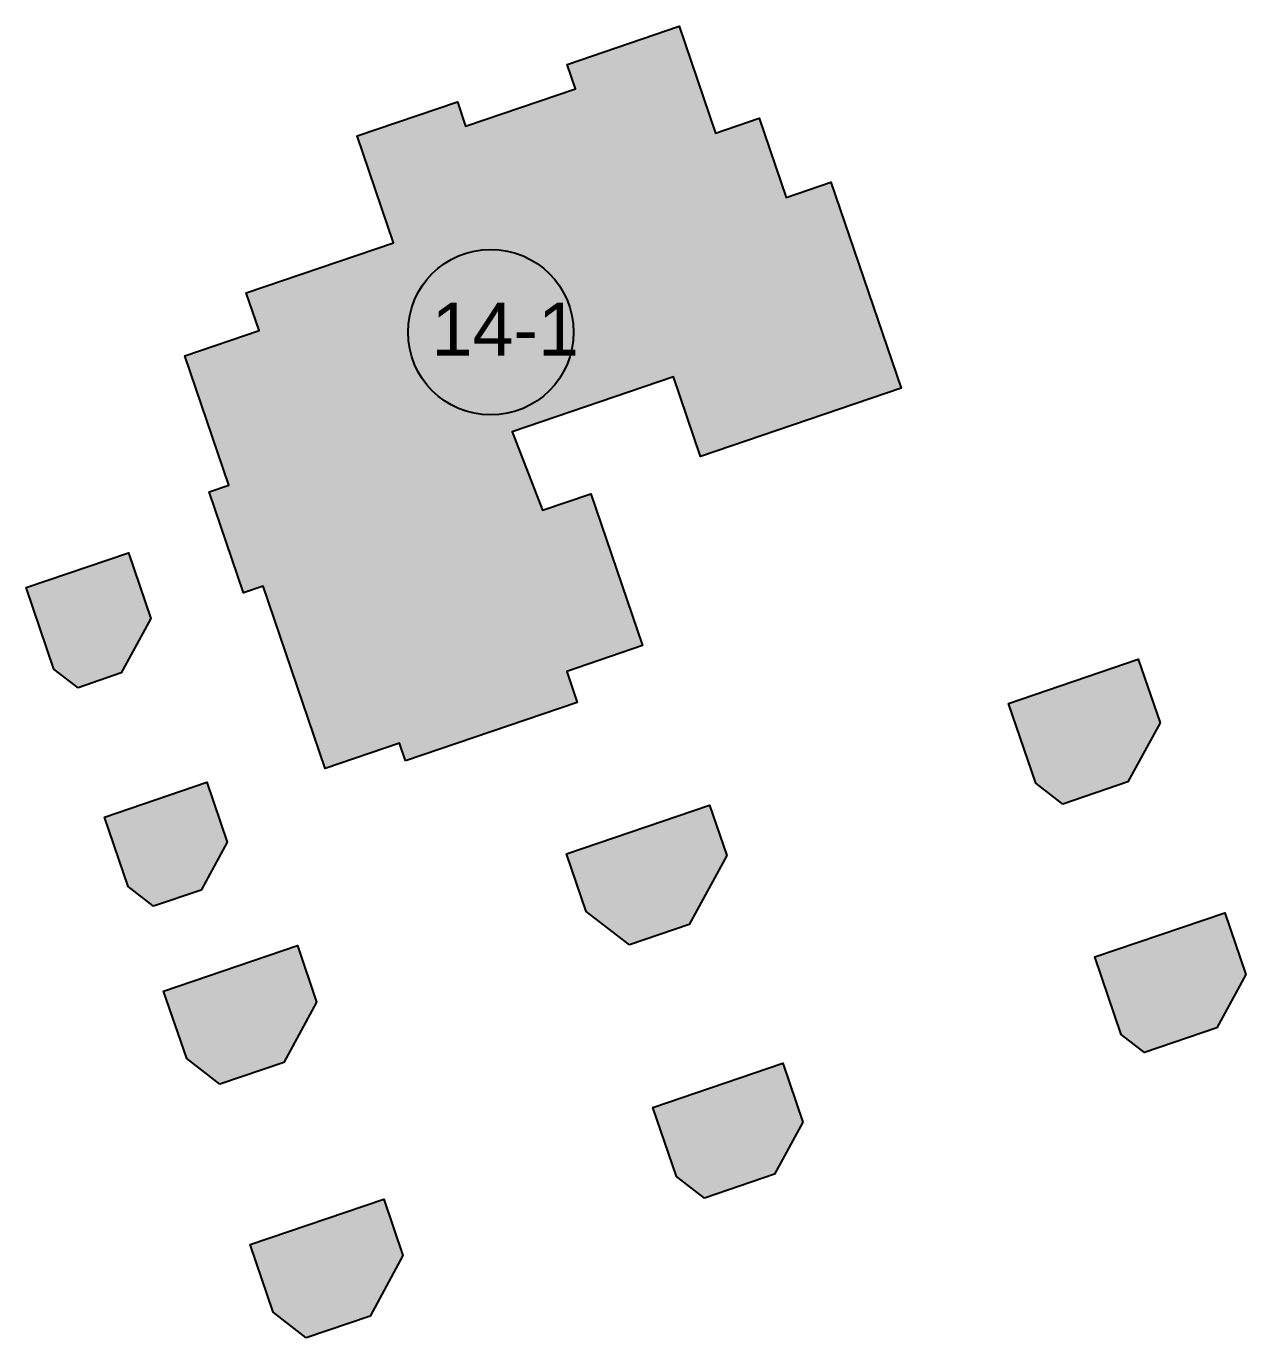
# Model space of a CAD drawing. Header units: millimetres. Extents: x 2242357 to 2245404, y 378014 to 382094.
# Drawn here: x 2245311.2 to 2245403.7, y 378771.9 to 378871.4 of the extents above; entities that cross this region are included whole.
import ezdxf

# ---------------------------------------------------------------- set-up
doc = ezdxf.new("R2010")
doc.units = ezdxf.units.MM
doc.layers.add('детский сад', color=7, linetype='Continuous', true_color=0x000000)
doc.layers.add('детский сад_штриховка', color=60, linetype='Continuous', transparency=0.5)
doc.layers.add('подписи_мвд', color=250, linetype='Continuous', transparency=0.4)
doc.styles.get("Standard").update_dxf_attribs({"font": 'arial.ttf'})

msp = doc.modelspace()

# ---------------------------------------------------------------- hatches: boundary and pattern name
at = {"layer": 'детский сад_штриховка'}
h = msp.add_hatch(color=256, dxfattribs=at)
h.dxf.hatch_style = 1
h.paths.add_polyline_path([(2245339.965, 378815.632), (2245339.505, 378816.983), (2245333.872, 378815.065), (2245329.168, 378828.879), (2245327.676, 378828.371), (2245325.063, 378836.045), (2245326.555, 378836.553), (2245323.217, 378846.354), (2245328.851, 378848.272), (2245327.879, 378851.126), (2245339.044, 378854.928), (2245336.283, 378863.036), (2245343.891, 378865.627), (2245344.518, 378863.786), (2245352.841, 378866.62), (2245352.215, 378868.461), (2245360.719, 378871.357), (2245363.48, 378863.249), (2245366.78, 378864.373), (2245368.823, 378858.372), (2245372.227, 378859.531), (2245377.548, 378843.907), (2245362.339, 378838.728), (2245360.285, 378844.76), (2245348.059, 378840.597), (2245350.361, 378834.649), (2245354.016, 378835.894), (2245357.94, 378824.372), (2245352.188, 378822.413), (2245352.987, 378820.066)])
h = msp.add_hatch(color=256, dxfattribs=at)
h.dxf.hatch_style = 1
h.paths.add_polyline_path([(2245315.133, 378821.185), (2245313.303, 378822.598), (2245311.198, 378828.781), (2245318.954, 378831.422), (2245320.655, 378826.426), (2245318.406, 378822.3)])
h.paths.add_polyline_path([(2245320.857, 378804.609), (2245318.919, 378806.106), (2245317.128, 378811.365), (2245324.884, 378814.007), (2245326.431, 378809.464), (2245324.452, 378805.833)])
h.paths.add_polyline_path([(2245325.881, 378791.104), (2245323.366, 378793.046), (2245321.62, 378798.176), (2245331.759, 378801.628), (2245333.221, 378797.334), (2245330.723, 378792.752)])
h.paths.add_polyline_path([(2245332.429, 378771.874), (2245329.914, 378773.817), (2245328.168, 378778.946), (2245338.307, 378782.399), (2245339.769, 378778.105), (2245337.271, 378773.523)])
h.paths.add_polyline_path([(2245356.945, 378801.681), (2245353.659, 378804.22), (2245352.174, 378808.58), (2245363.02, 378812.273), (2245364.322, 378808.451), (2245361.472, 378803.223)])
h.paths.add_polyline_path([(2245362.639, 378782.467), (2245360.505, 378784.115), (2245358.722, 378789.351), (2245368.566, 378792.703), (2245370.094, 378788.217), (2245367.944, 378784.273)])
h.paths.add_polyline_path([(2245389.803, 378812.355), (2245387.752, 378813.94), (2245385.691, 378819.993), (2245395.535, 378823.345), (2245397.183, 378818.506), (2245394.748, 378814.039)])
h.paths.add_polyline_path([(2245401.487, 378795.389), (2245395.998, 378793.52), (2245394.244, 378794.875), (2245392.239, 378800.764), (2245402.083, 378804.116), (2245403.683, 378799.417)])

# ---------------------------------------------------------------- linework, layer by layer
at = {"layer": 'детский сад'}
for points in [[(2245339.965, 378815.632), (2245339.505, 378816.983), (2245333.872, 378815.065), (2245329.168, 378828.879), (2245327.676, 378828.371), (2245325.063, 378836.045), (2245326.555, 378836.553), (2245323.217, 378846.354), (2245328.851, 378848.272), (2245327.879, 378851.126), (2245339.044, 378854.928), (2245336.283, 378863.036), (2245343.891, 378865.627), (2245344.518, 378863.786), (2245352.841, 378866.62), (2245352.215, 378868.461), (2245360.719, 378871.357), (2245363.48, 378863.249), (2245366.78, 378864.373), (2245368.823, 378858.372), (2245372.227, 378859.531), (2245377.548, 378843.907), (2245362.339, 378838.728), (2245360.285, 378844.76), (2245348.059, 378840.597), (2245350.361, 378834.649), (2245354.016, 378835.894), (2245357.94, 378824.372), (2245352.188, 378822.413), (2245352.987, 378820.066)], [(2245315.133, 378821.185), (2245313.303, 378822.598), (2245311.198, 378828.781), (2245318.954, 378831.422), (2245320.655, 378826.426), (2245318.406, 378822.3)], [(2245389.803, 378812.355), (2245387.752, 378813.94), (2245385.691, 378819.993), (2245395.535, 378823.345), (2245397.183, 378818.506), (2245394.748, 378814.039)], [(2245320.857, 378804.609), (2245318.919, 378806.106), (2245317.128, 378811.365), (2245324.884, 378814.007), (2245326.431, 378809.464), (2245324.452, 378805.833)], [(2245356.945, 378801.681), (2245353.659, 378804.22), (2245352.174, 378808.58), (2245363.02, 378812.273), (2245364.322, 378808.451), (2245361.472, 378803.223)], [(2245401.487, 378795.389), (2245395.998, 378793.52), (2245394.244, 378794.875), (2245392.239, 378800.764), (2245402.083, 378804.116), (2245403.683, 378799.417)], [(2245325.881, 378791.104), (2245323.366, 378793.046), (2245321.62, 378798.176), (2245331.759, 378801.628), (2245333.221, 378797.334), (2245330.723, 378792.752)], [(2245362.639, 378782.467), (2245360.505, 378784.115), (2245358.722, 378789.351), (2245368.566, 378792.703), (2245370.094, 378788.217), (2245367.944, 378784.273)], [(2245332.429, 378771.874), (2245329.914, 378773.817), (2245328.168, 378778.946), (2245338.307, 378782.399), (2245339.769, 378778.105), (2245337.271, 378773.523)]]:
    msp.add_lwpolyline(points, close=True, dxfattribs=at)
at = {"layer": 'подписи_мвд'}
msp.add_circle((2245346.428, 378848.15), 6.278, dxfattribs=at)

# ---------------------------------------------------------------- texts
at = {"layer": 'подписи_мвд', "insert": (2245341.933, 378850.379), "char_height": 4, "attachment_point": 1}
msp.add_mtext_dynamic_manual_height_columns('14-1', width=36.1201, gutter_width=12.5, heights=[0], dxfattribs=at)

doc.saveas('drawing.dxf')
